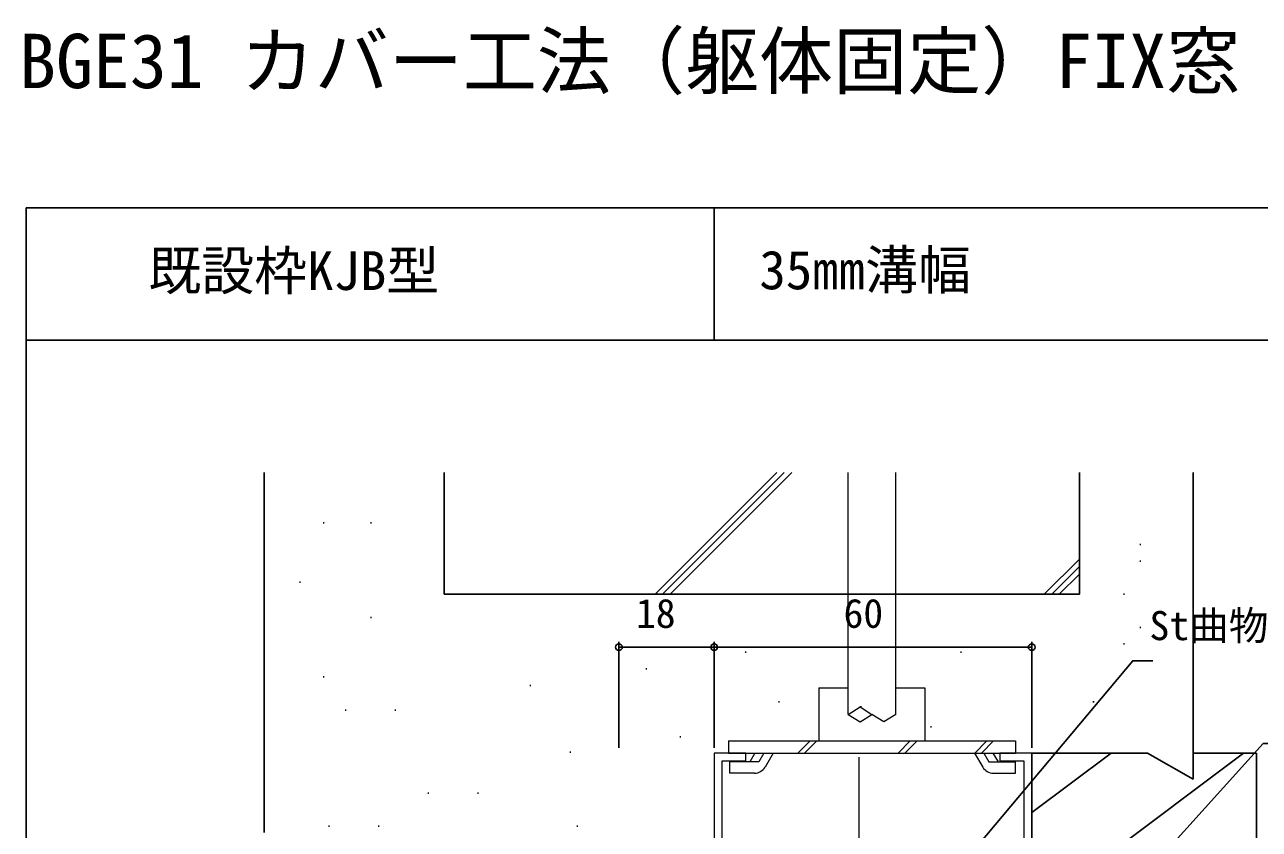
# Model space of a CAD drawing. Units: millimetres, scale not verified. Extents: x -437 to 438, y -554 to 551.
# Drawn here: x -437.1 to -203.8, y 399.1 to 551.1 of the extents above; entities that cross this region are included whole.
import ezdxf
from ezdxf.enums import TextEntityAlignment as Align

# ---------------------------------------------------------------- set-up
doc = ezdxf.new("R2010")
doc.units = ezdxf.units.MM
doc.header["$LTSCALE"] = 4
for name, color, linetype in [('0-1_USER1', 3, 'Continuous'), ('0-7_YKK_D', 6, 'Continuous'), ('0-8_YKK_ZWAK', 7, 'Continuous'), ('0-9_YSS_K', 3, 'Continuous'), ('0-A_YSS_KE', 3, 'Continuous')]:
    doc.layers.add(name, color=color, linetype=linetype)
doc.layers.add('0-3_YKK_11E', color=4, linetype='Continuous', lineweight=18)
doc.layers.add('0-5_YKK_13', color=4, linetype='Continuous', lineweight=18)
doc.styles.add('ＭＳ ゴシック', font='')
doc.styles.get('ＭＳ ゴシック').set_extended_font_data('MS Gothic')

msp = doc.modelspace()

# ---------------------------------------------------------------- linework, layer by layer
at = {"layer": '0-3_YKK_11E'}
for points in [[(-305.295, 391.5), (-305.295, 412), (-300.795, 412), (-300.795, 413.5), (-306.795, 413.5), (-306.795, 368.5)], [(-246.795, 385), (-246.795, 413.5), (-252.795, 413.5), (-252.795, 412), (-248.295, 412), (-248.295, 391.5)]]:
    msp.add_lwpolyline(points, dxfattribs=at)
at = {"layer": '0-5_YKK_13'}
for p, q in [((-281.493, 443.5), (-281.493, 466.5)), ((-272.493, 443.5), (-272.493, 466.5)), ((-281.493, 420.8), (-281.493, 443.5)), ((-272.493, 420.8), (-272.493, 443.5)), ((-286.993, 425.8), (-286.993, 415.8)), ((-286.993, 425.8), (-281.493, 425.8)), ((-272.493, 425.8), (-266.993, 425.8)), ((-266.993, 425.8), (-266.993, 415.8)), ((-278.977, 422.2), (-279.243, 422.2)), ((-304.12, 415.8), (-304.12, 413.5)), ((-304.12, 415.8), (-249.865, 415.8)), ((-288.691, 415.8), (-290.991, 413.5)), ((-287.407, 415.8), (-289.708, 413.5)), ((-269.747, 415.8), (-272.047, 413.5)), ((-268.464, 415.8), (-270.764, 413.5)), ((-255.276, 415.8), (-257.576, 413.5)), ((-253.992, 415.8), (-256.292, 413.5)), ((-249.865, 415.8), (-249.865, 413.5)), ((-304.12, 413.5), (-249.865, 413.5)), ((-299.118, 413.501), (-300.071, 411.849)), ((-297.386, 413.501), (-298.339, 411.849)), ((-295.654, 413.501), (-297.184, 410.851)), ((-257.582, 413.5), (-256.052, 410.85)), ((-255.85, 413.5), (-254.896, 411.848)), ((-254.118, 413.5), (-253.164, 411.848)), ((-303.818, 409.7), (-303.817, 411.849)), ((-298.339, 411.849), (-303.817, 411.849)), ((-279.395, 381.2), (-279.395, 412.7)), ((-254.896, 411.848), (-249.868, 411.848)), ((-249.868, 409.699), (-249.868, 411.848)), ((-299.176, 409.701), (-303.818, 409.701)), ((-254.06, 409.7), (-249.868, 409.7))]:
    msp.add_line(p, q, dxfattribs=at)
for points in [[(-281.493, 420.8), (-279.243, 422.2), (-276.993, 420.8)], [(-281.493, 420.8), (-279.243, 419.4), (-276.993, 420.8)], [(-272.493, 420.8), (-274.743, 419.4), (-276.993, 420.8)], [(-279.271, 419.4), (-279.257, 419.4), (-279.243, 419.4)]]:
    msp.add_lwpolyline(points, dxfattribs=at)
for centre, start, end in [((-299.176, 412.001), 269.99772, 329.99747), ((-254.06, 412), 210.00025, 270)]:
    msp.add_arc(centre, 2.3, start, end, dxfattribs=at)
at = {"layer": '0-7_YKK_D'}
for p, q in [((-324.795, 414.5), (-324.795, 434.5)), ((-306.795, 414.5), (-306.795, 434.5)), ((-306.795, 414.5), (-306.795, 434.5)), ((-246.795, 414.5), (-246.795, 434.5)), ((-324.795, 433.5), (-306.795, 433.5)), ((-306.795, 433.5), (-246.795, 433.5))]:
    msp.add_line(p, q, dxfattribs=at)
for points in [[(-272.795, 377.212), (-271.156, 379.165), (-227.706, 430.947), (-223.906, 430.947)], [(-234.168, 380.758), (-232.462, 382.653), (-203.085, 415.279), (-199.285, 415.279)]]:
    msp.add_lwpolyline(points, dxfattribs=at)
for centre in [(-324.795, 433.5), (-306.795, 433.5), (-306.795, 433.5), (-246.795, 433.5)]:
    msp.add_circle(centre, 0.637, dxfattribs=at)
at = {"layer": '0-8_YKK_ZWAK'}
for p, q in [((-436.8, 516.5), (-436.8, -553.5)), ((438.2, 516.5), (-436.8, 516.5)), ((-306.8, 516.5), (-306.8, 491.5)), ((438.2, 491.5), (-436.8, 491.5))]:
    msp.add_line(p, q, dxfattribs=at)
at = {"layer": '0-9_YSS_K'}
for p, q in [((-317.957, 443.5), (-294.957, 466.5)), ((-316.543, 443.5), (-293.543, 466.5)), ((-315.129, 443.5), (-292.129, 466.5)), ((-380.686, 456.997), (-380.486, 456.997)), ((-371.734, 456.997), (-371.534, 456.997)), ((-226.356, 452.875), (-226.156, 452.875)), ((-237.795, 450.124), (-244.418, 443.5)), ((-237.795, 448.709), (-243.004, 443.5)), ((-226.356, 449.746), (-226.156, 449.746)), ((-385.162, 445.807), (-384.962, 445.807)), ((-237.795, 447.295), (-241.59, 443.5)), ((-229.486, 443.488), (-229.286, 443.488)), ((-371.734, 439.093), (-371.534, 439.093)), ((-226.356, 437.23), (-226.156, 437.23)), ((-229.486, 434.101), (-229.286, 434.101)), ((-300.932, 432.536), (-300.732, 432.536)), ((-260.255, 432.536), (-260.055, 432.536)), ((-319.707, 429.407), (-319.507, 429.407)), ((-380.686, 427.904), (-380.486, 427.904)), ((-341.61, 426.278), (-341.41, 426.278)), ((-294.674, 423.149), (-294.474, 423.149)), ((-235.222, 423.149), (-235.022, 423.149)), ((-376.551, 421.585), (-376.351, 421.585)), ((-367.164, 421.585), (-366.964, 421.585)), ((-265.934, 418.456), (-265.734, 418.456)), ((-313.278, 416.531), (-313.078, 416.531)), ((-334.09, 413.675), (-333.89, 413.675)), ((-231.795, 413.5), (-246.795, 402.25)), ((-206.795, 413.5), (-242.795, 386.5)), ((-360.906, 405.939), (-360.706, 405.939)), ((-351.519, 405.939), (-351.319, 405.939)), ((-379.68, 399.681), (-379.48, 399.681)), ((-370.293, 399.681), (-370.093, 399.681)), ((-332.745, 399.681), (-332.545, 399.681))]:
    msp.add_line(p, q, dxfattribs=at)
at = {"layer": '0-A_YSS_KE'}
for p, q in [((-391.8, 398.5), (-391.8, 466.5)), ((-357.795, 443.5), (-357.795, 466.5)), ((-237.795, 443.5), (-237.795, 466.5)), ((-216.295, 408.537), (-216.295, 466.5)), ((-357.795, 443.5), (-237.795, 443.5)), ((-224.89, 413.5), (-246.795, 413.5)), ((-246.795, 413.5), (-246.795, 386.5)), ((-224.89, 413.5), (-216.295, 408.537)), ((-204.295, 413.5), (-216.295, 413.5)), ((-204.295, 383.5), (-204.295, 413.5))]:
    msp.add_line(p, q, dxfattribs=at)

# ---------------------------------------------------------------- texts
at = {"layer": '0-1_USER1', "style": 'ＭＳ ゴシック'}
for s, height, p in [('BGE31 カバー工法（躯体固定）FIX窓【 内押縁タイプ】\u3000', 10.26, (-438.149, 536.04)), ('既設枠KJB型', 7.331, (-413.703, 498.773)), ('35㎜溝幅', 7.331, (-298.254, 498.915))]:
    msp.add_text(s, height=height, dxfattribs=at).set_placement(p, align=Align.BOTTOM_LEFT)
at = {"layer": '0-7_YKK_D', "style": 'ＭＳ ゴシック'}
for s, p in [('18', (-321.569, 435.5)), ('60', (-282.356, 435.5)), ('St曲物 t＝1.6', (-224.545, 433.177))]:
    msp.add_text(s, height=5.499, dxfattribs=at).set_placement(p, align=Align.BOTTOM_LEFT)

doc.saveas('drawing.dxf')
